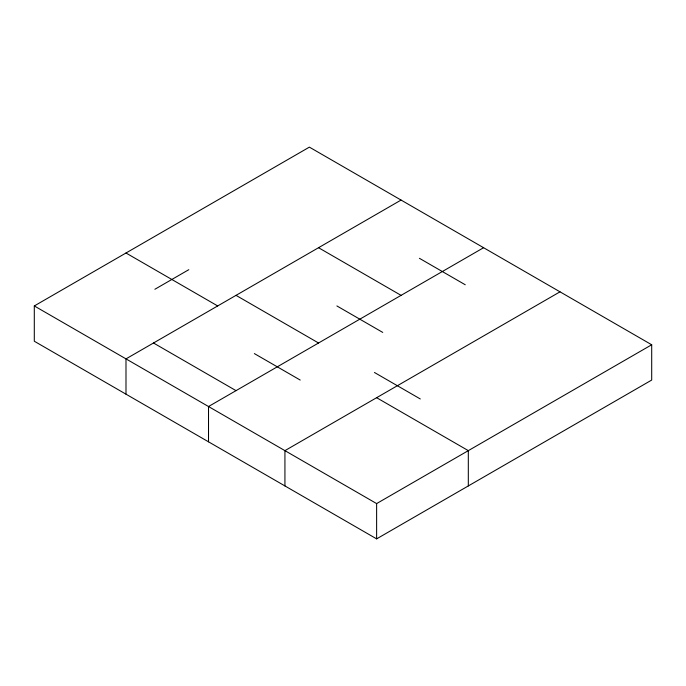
<?xml version="1.0" encoding="UTF-8"?>
<svg xmlns="http://www.w3.org/2000/svg" width="686" height="686" viewBox="0 0 686 686"><rect width="100%" height="100%" fill="white"/><g stroke="black" fill="none" stroke-linecap="round" stroke-linejoin="round"><path stroke-width="1.03" d="M34.3 305.939L309.377 147.13L651.7 344.766L651.7 380.061L376.623 538.87L34.3 341.234L34.3 305.939L376.623 503.584L651.7 344.766M154.873 289.269L188.804 269.684M401.07 200.063L125.992 358.881L125.992 394.176M483.596 247.715L208.518 406.524L208.518 441.818M560.008 291.824L284.93 450.642L284.93 485.937M419.412 258.296L465.254 284.767M318.553 247.715L401.07 295.357M336.886 305.939L382.737 332.41M374.445 372.489L420.295 398.96M236.027 295.357L318.553 343M125.992 253.005L217.685 305.939M376.623 397.7L468.315 450.642L468.315 485.937M254.36 353.59L300.211 380.053M153.501 343L236.027 390.643M376.623 503.584L376.623 538.87"/></g></svg>
